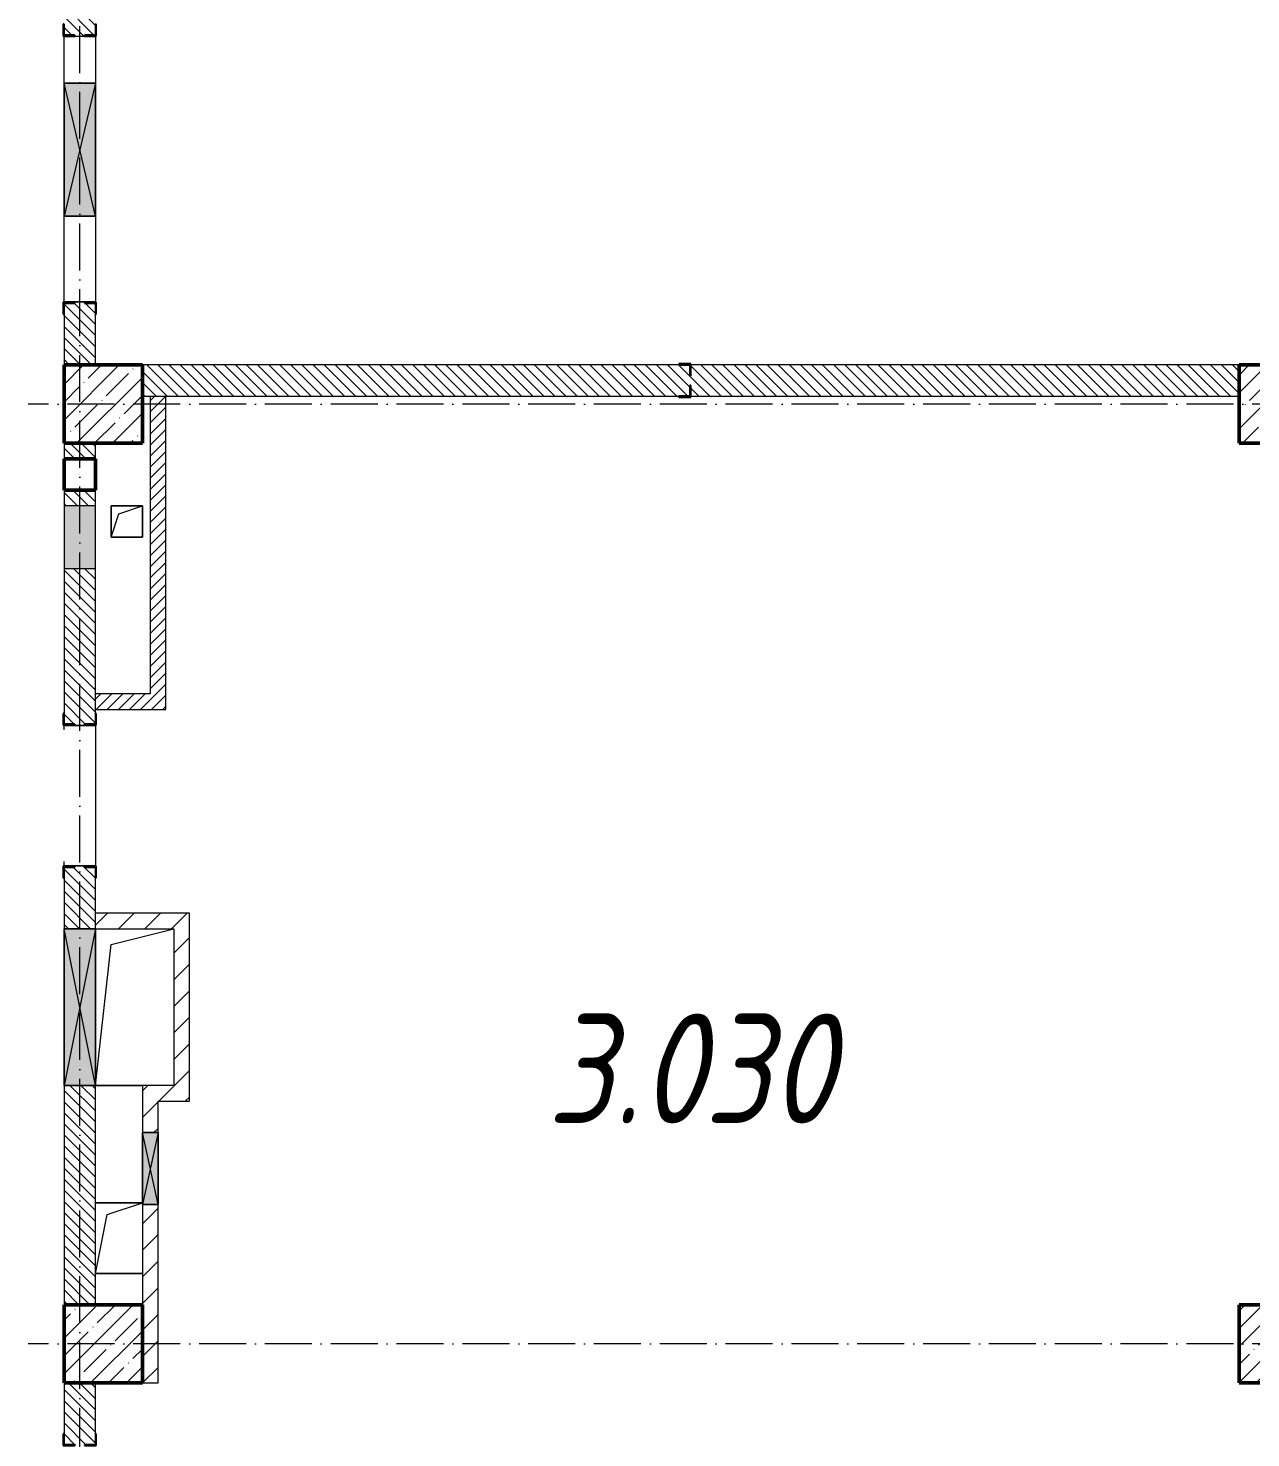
# Model space of a CAD drawing. Header units: millimetres. Extents: x -12989 to 629078, y -109036 to 555275.
# Drawn here: x 616531 to 624335, y -71785 to -62785 of the extents above; entities that cross this region are included whole.
import ezdxf

# ---------------------------------------------------------------- set-up
doc = ezdxf.new("R2010")
doc.units = ezdxf.units.MM
doc.linetypes.add('50_200_ШТРИХ_1Т_ш5_п1_п1_', pattern=[700, 500, -100, 0, -100])
for name, color, linetype, lineweight in [('A-DETL-GENF-OTLN', 7, 'Continuous', 9), ('A-FLOR-____-OTLN', 7, 'Continuous', 9), ('A-GENM-____-MCUT', 7, 'Continuous', 25), ('A-GENM-____-OTLN', 7, 'Continuous', 9), ('A-GENM-____-OTLN-1', 7, 'Continuous', 25), ('A-GLAZ-____-OTLN', 7, 'Continuous', 9), ('A-WALL-____-MCUT-3', 7, 'Continuous', 9), ('A-WALL-____-PATT-1', 7, 'Continuous', 9), ('A-WALL-FNSH-MCUT-1', 7, 'Continuous', 9), ('I-WALL-____-OTLN', 7, 'Continuous', 9), ('S-COLS-____-MCUT', 7, 'Continuous', 50), ('S-COLS-____-OTLN', 7, 'Continuous', 9), ('S-GRID-____-OTLN-1', 7, '50_200_ШТРИХ_1Т_ш5_п1_п1_', 9), ('Марки помещений', 7, 'Continuous', 9)]:
    doc.layers.add(name, color=color, linetype=linetype, lineweight=lineweight)
doc.styles.add('ISOCPEUR_I_2', font='isocpeui.ttf', dxfattribs={"width": 0.85, "height": 2.3})
pattern_1 = [(135, (523510.01, -90515.614), (-35.35534, -35.35534), [])]
pattern_2 = [(45, (523510.01, -90515.61), (-84.85281, 84.85281), [])]
pattern_3 = [(45, (523510.01, -90515.614), (-35.35534, 35.35534), [])]

# ---------------------------------------------------------------- blocks, each defined once
blk = doc.blocks.new('BSC_Колонна _Прямоугольная - 500х500-V31-АР1_План отверстий 3 этажа в осях 1-64_А-ГГ')
at = {"layer": 'S-COLS-____-OTLN'}
h = blk.add_hatch(dxfattribs=at)
h.set_pattern_fill('FP_68', color=256, style=0, pattern_type=2)
h.set_pattern_definition([(45, (-101000, -25331.04), (-114.04925, 114.04925), []), (45, (-100885.95, -25331.04), (-114.04925, 114.04925), [201.613, -40.323, 3.353, -36.97])])
h.paths.add_polyline_path([(-250, -250), (250, -250), (250, 250), (-250, 250)], flags=0)
at = {"layer": 'S-COLS-____-MCUT'}
for p, q in [((250, 250), (-250, 250)), ((-250, 250), (-250, -250)), ((250, -250), (250, 250)), ((-250, -250), (250, -250))]:
    blk.add_line(p, q, dxfattribs=at)
blk = doc.blocks.new('BSC_Колонна _Прямоугольная - 500х500-V32-АР1_План отверстий 3 этажа в осях 1-64_А-ГГ')
at = {"layer": 'S-COLS-____-OTLN'}
h = blk.add_hatch(dxfattribs=at)
h.set_pattern_fill('FP_69', color=256, style=0, pattern_type=2)
h.set_pattern_definition([(45, (-93500, -25331.04), (-114.04925, 114.04925), []), (45, (-93385.95, -25331.04), (-114.04925, 114.04925), [201.613, -40.323, 3.353, -36.97])])
h.paths.add_polyline_path([(-250, -250), (250, -250), (250, 250), (-250, 250)], flags=0)
at = {"layer": 'S-COLS-____-MCUT'}
for p, q in [((250, 250), (-250, 250)), ((-250, 250), (-250, -250)), ((250, -250), (250, 250)), ((-250, -250), (250, -250))]:
    blk.add_line(p, q, dxfattribs=at)
blk = doc.blocks.new('BSC_Колонна _Прямоугольная - 500х500-V37-АР1_План отверстий 3 этажа в осях 1-64_А-ГГ')
at = {"layer": 'S-COLS-____-OTLN'}
h = blk.add_hatch(dxfattribs=at)
h.set_pattern_fill('FP_74', color=256, style=0, pattern_type=2)
h.set_pattern_definition([(45, (-101000, -19331.04), (-114.04925, 114.04925), []), (45, (-100885.95, -19331.04), (-114.04925, 114.04925), [201.613, -40.323, 3.353, -36.97])])
h.paths.add_polyline_path([(-250, -250), (250, -250), (250, 250), (-250, 250)], flags=0)
at = {"layer": 'S-COLS-____-MCUT'}
for p, q in [((250, 250), (-250, 250)), ((-250, 250), (-250, -250)), ((250, -250), (250, 250)), ((-250, -250), (250, -250))]:
    blk.add_line(p, q, dxfattribs=at)
blk = doc.blocks.new('BSC_Колонна _Прямоугольная - 500х500-V38-АР1_План отверстий 3 этажа в осях 1-64_А-ГГ')
at = {"layer": 'S-COLS-____-OTLN'}
h = blk.add_hatch(dxfattribs=at)
h.set_pattern_fill('FP_75', color=256, style=0, pattern_type=2)
h.set_pattern_definition([(45, (-93500, -19331.04), (-114.04925, 114.04925), []), (45, (-93385.95, -19331.04), (-114.04925, 114.04925), [201.613, -40.323, 3.353, -36.97])])
h.paths.add_polyline_path([(-250, -250), (250, -250), (250, 250), (-250, 250)], flags=0)
at = {"layer": 'S-COLS-____-MCUT'}
for p, q in [((250, 250), (-250, 250)), ((-250, 250), (-250, -250)), ((250, -250), (250, 250)), ((-250, -250), (250, -250))]:
    blk.add_line(p, q, dxfattribs=at)
blk = doc.blocks.new('АР_Перемычка - АР_Перемычка-28586037-АР1_План отверстий 3 этажа в осях 1-64_А-ГГ')
at = {"layer": 'A-GENM-____-OTLN'}
blk.add_line((-250, -100), (-243, -100), dxfattribs=at)
blk = doc.blocks.new('154_Стойка_СКБ_Уголок - СМ-2480_200-28346303-АР1_План отверстий 3 этажа в осях 1-64_А-ГГ')
at = {"layer": 'A-GENM-____-MCUT'}
for p, q in [((125, 156), (125, 81)), ((200, 156), (125, 156)), ((131, 81), (131, 150)), ((131, 150), (200, 150)), ((200, 150), (200, 156)), ((125, 81), (131, 81)), ((131, 19), (125, 19)), ((125, 19), (125, -56)), ((131, -50), (131, 19)), ((125, -56), (200, -56)), ((200, -50), (131, -50)), ((200, -56), (200, -50))]:
    blk.add_line(p, q, dxfattribs=at)
blk = doc.blocks.new('Стойка_Влож_Полоса боковая - Полоса-28213942-АР1_План отверстий 3 этажа в осях 1-64_А-ГГ')
at = {"layer": 'A-GENM-____-OTLN'}
for p, q in [((-5, 60), (0, 60)), ((-5, -60), (-5, 60)), ((0, 31), (0, -31)), ((0, -60), (-5, -60))]:
    blk.add_line(p, q, dxfattribs=at)
blk = doc.blocks.new('Фахверк_СКБ_Уголок - 200_3960-28268576-АР1_План отверстий 3 этажа в осях 1-64_А-ГГ')
at = {"layer": 'A-GENM-____-MCUT'}
for p, q in [((200, 156), (125, 156)), ((125, 156), (125, 81)), ((131, 81), (131, 150)), ((131, 150), (200, 150)), ((200, 150), (200, 156)), ((125, 81), (131, 81)), ((131, 19), (125, 19)), ((125, 19), (125, -56)), ((131, -50), (131, 19)), ((125, -56), (200, -56)), ((200, -50), (131, -50)), ((200, -56), (200, -50))]:
    blk.add_line(p, q, dxfattribs=at)
blk = doc.blocks.new('Фахверк_СКБ_Уголок - 200_3550-28267367-АР1_План отверстий 3 этажа в осях 1-64_А-ГГ')
at = {"layer": 'A-GENM-____-MCUT'}
for p, q in [((200, 156), (125, 156)), ((125, 156), (125, 81)), ((131, 81), (131, 150)), ((131, 150), (200, 150)), ((200, 150), (200, 156)), ((125, 81), (131, 81)), ((131, 19), (125, 19)), ((125, 19), (125, -56)), ((131, -50), (131, 19)), ((125, -56), (200, -56)), ((200, -50), (131, -50)), ((200, -56), (200, -50))]:
    blk.add_line(p, q, dxfattribs=at)
blk = doc.blocks.new('AR_Отверстие Ниша - Лючок-35576413-АР1_План отверстий 3 этажа в осях 1-64_А-ГГ')
at = {"layer": 'A-GLAZ-____-OTLN'}
blk.add_hatch(color=256, dxfattribs=at).paths.add_polyline_path([(200, -100), (200, 100), (-200, 100), (-200, -100)], flags=0)
for p, q in [((200, 100), (-200, 100)), ((-200, 100), (-200, -100)), ((200, -100), (200, 100)), ((-200, -100), (200, -100))]:
    blk.add_line(p, q, dxfattribs=at)
blk = doc.blocks.new('AR_Отверстие прямоугольное _в плите_ - AR_Отверстие прямоугольное _в плите_-30458127-АР1_План отверстий 3 этажа в осях 1-64_А-ГГ')
at = {"layer": 'A-GENM-____-OTLN'}
for p, q in [((100, 100), (-100, 100)), ((-100, 100), (-100, -100)), ((-50, 50), (100, 100)), ((100, -100), (100, 100)), ((-100, -100), (-50, 50)), ((-100, -100), (100, -100))]:
    blk.add_line(p, q, dxfattribs=at)
blk = doc.blocks.new('AR_Отверстие прямоугольное _в плите_ - AR_Отверстие прямоугольное _в плите_-V187-АР1_План отверстий 3 этажа в осях 1-64_А-ГГ')
at = {"layer": 'A-GENM-____-OTLN'}
for p, q in [((150, 225), (-150, 225)), ((-75, 150), (150, 225)), ((-150, -225), (-75, 150)), ((-150, -225), (150, -225))]:
    blk.add_line(p, q, dxfattribs=at)
blk = doc.blocks.new('AR_Отверстие прямоугольное _в плите_ - AR_Отверстие прямоугольное _в плите_-30552728-АР1_План отверстий 3 этажа в осях 1-64_А-ГГ')
at = {"layer": 'A-GENM-____-OTLN'}
for p, q in [((-150, 400), (250, 500)), ((-250, -500), (-150, 400)), ((-250, -500), (50, -500))]:
    blk.add_line(p, q, dxfattribs=at)
blk = doc.blocks.new('BSC_Колонна _Прямоугольная1 - 200х200 _металл_-35216022-АР1_План отверстий 3 этажа в осях 1-64_А-ГГ')
at = {"layer": 'S-COLS-____-MCUT'}
for p, q in [((100, 100), (-100, 100)), ((-100, 100), (-100, -100)), ((100, -100), (100, 100)), ((-100, -100), (100, -100))]:
    blk.add_line(p, q, dxfattribs=at)
blk = doc.blocks.new('AR_Отверстие прямоугольное _в стене__БезПР - AR_Отверстие прямоугольное _в стене__БезПР-36899064-АР1_План отверстий 3 этажа в осях 1-64_А-ГГ')
at = {"layer": 'A-GLAZ-____-OTLN'}
blk.add_hatch(color=256, dxfattribs=at).paths.add_polyline_path([(500, 100), (-500, 100), (-500, -100), (500, -100)], flags=0)
at = {"layer": 'A-DETL-GENF-OTLN'}
for p, q in [((-500, -100), (-500, 100)), ((-500, 100), (500, 100)), ((500, 100), (-500, -100)), ((-500, 100), (500, -100)), ((500, 100), (-500, 100)), ((-500, 100), (-500, -100)), ((500, 100), (500, -100)), ((500, -100), (500, 100)), ((500, -100), (-500, -100)), ((-500, -100), (500, -100))]:
    blk.add_line(p, q, dxfattribs=at)
at = {"layer": 'A-GLAZ-____-OTLN'}
blk.add_line((500, 100), (-500, 100), dxfattribs=at)
blk = doc.blocks.new('AR_Отверстие прямоугольное _в стене_ - AR_Отверстие прямоугольное _в стене__ОВ-36961020-АР1_План отверстий 3 этажа в осях 1-64_А-ГГ')
at = {"layer": 'A-GLAZ-____-OTLN'}
blk.add_hatch(color=256, dxfattribs=at).paths.add_polyline_path([(230, -50), (230, 50), (-230, 50), (-230, -50)], flags=0)
at = {"layer": 'A-DETL-GENF-OTLN'}
for p, q in [((-230, -50), (-230, 50)), ((-230, 50), (230, 50)), ((230, 50), (-230, -50)), ((-230, 50), (230, -50)), ((230, 50), (-230, 50)), ((-230, 50), (-230, -50)), ((230, 50), (230, -50)), ((230, -50), (230, 50)), ((230, -50), (-230, -50)), ((-230, -50), (230, -50))]:
    blk.add_line(p, q, dxfattribs=at)
blk = doc.blocks.new('AR_Отверстие прямоугольное _в стене_ - AR_Отверстие прямоугольное _в стене__ОВ-36927705-АР1_План отверстий 3 этажа в осях 1-64_А-ГГ')
at = {"layer": 'A-GLAZ-____-OTLN'}
blk.add_hatch(color=256, dxfattribs=at).paths.add_polyline_path([(-425, 100), (-425, -100), (425, -100), (425, 100)], flags=0)
at = {"layer": 'A-DETL-GENF-OTLN'}
for p, q in [((-425, -100), (-425, 100)), ((-425, 100), (425, 100)), ((425, 100), (-425, -100)), ((-425, 100), (425, -100)), ((425, 100), (-425, 100)), ((-425, 100), (-425, -100)), ((425, 100), (425, -100)), ((425, -100), (425, 100)), ((425, -100), (-425, -100)), ((-425, -100), (425, -100))]:
    blk.add_line(p, q, dxfattribs=at)
blk = doc.blocks.new('3эт')
at = {"layer": 'S-GRID-____-OTLN-1', "color": 251, "ltscale": 0.6, "true_color": 0x636466}
for p, q in [((377120.7, -91346.1), (377120.7, -36982.5)), ((387845.1, -61532.4), (376792, -61532.4)), ((387845.1, -67532.4), (376792, -67532.4))]:
    blk.add_line(p, q, dxfattribs=at)

msp = doc.modelspace()

# ---------------------------------------------------------------- hatches: boundary and pattern name
at = {"layer": 'A-WALL-____-PATT-1'}
h = msp.add_hatch(dxfattribs=at)
h.set_pattern_fill('FP_6', color=256, style=0, pattern_type=2)
h.set_pattern_definition(pattern_1)
h.paths.add_polyline_path([(616920.0077, -64934.5723), (616960.0077, -64934.5723), (616960.0077, -64540.5723), (616891.0077, -64540.5723), (616891.0077, -64534.5723), (616829.0077, -64534.5723), (616829.0077, -64540.5723), (616760.0077, -64540.5723), (616760.0077, -64934.5723), (616800.0077, -64934.5723)], flags=0)
h.paths.add_polyline_path([(616829.0077, -62834.5723), (616891.0077, -62834.5723), (616891.0077, -62828.5723), (616960.0077, -62828.5723), (616960.0077, -62434.5723), (616760.0077, -62434.5723), (616760.0077, -62828.5723), (616829.0077, -62828.5723)], flags=0)
h = msp.add_hatch(dxfattribs=at)
h.set_pattern_fill('FP_6', color=256, style=0, pattern_type=2)
h.set_pattern_definition(pattern_1)
h.paths.add_polyline_path([(624260.0077, -65134.5723), (624260.0077, -64934.5723), (620760.0077, -64934.5723), (620760.0077, -65003.5723), (620754.0077, -65003.5723), (620754.0077, -64934.5723), (617260.0077, -64934.5723), (617260.0077, -65134.5723), (620754.0077, -65134.5723), (620754.0077, -65065.5723), (620760.0077, -65065.5723), (620760.0077, -65134.5723), (624241.7952, -65134.5723)], flags=0)
h = msp.add_hatch(dxfattribs=at)
h.set_pattern_fill('FP_5', color=256, style=0, pattern_type=2)
h.set_pattern_definition(pattern_3)
h.paths.add_polyline_path([(617410.0077, -67134.5723), (617410.0077, -65134.5723), (617310.0077, -65134.5723), (617310.0077, -67134.5723)], flags=0)
h = msp.add_hatch(dxfattribs=at)
h.set_pattern_fill('FP_6', color=256, style=0, pattern_type=2)
h.set_pattern_definition(pattern_1)
h.paths.add_polyline_path([(616760.0077, -70934.5723), (616960.0077, -70934.5723), (616960.0077, -69534.5723), (616760.0077, -69534.5723)], flags=0)
h.paths.add_polyline_path([(616760.0077, -68534.5723), (616960.0077, -68534.5723), (616960.0077, -68140.5723), (616891.0077, -68140.5723), (616891.0077, -68134.5723), (616829.0077, -68134.5723), (616829.0077, -68140.5723), (616760.0077, -68140.5723), (616760.0077, -68209.5723)], flags=0)
h.paths.add_polyline_path([(616891.0077, -67234.5723), (616891.0077, -67228.5723), (616960.0077, -67228.5723), (616960.0077, -66234.5723), (616760.0077, -66234.5723), (616760.0077, -67228.5723), (616829.0077, -67228.5723), (616829.0077, -67234.5723)], flags=0)
h.paths.add_polyline_path([(616804.4521, -65834.5723), (616960.0077, -65834.5723), (616960.0077, -65734.5723), (616760.0077, -65734.5723), (616760.0077, -65834.5723)], flags=0)
h.paths.add_polyline_path([(616960.0077, -65534.5723), (616960.0077, -65434.5723), (616760.0077, -65434.5723), (616760.0077, -65534.5723), (616771.1188, -65534.5723)], flags=0)
h = msp.add_hatch(dxfattribs=at)
h.set_pattern_fill('FP_5', color=256, style=0, pattern_type=2)
h.set_pattern_definition(pattern_3)
h.paths.add_polyline_path([(616960.0077, -67134.5723), (617310.0077, -67134.5723), (617310.0077, -67034.5723), (616960.0077, -67034.5723)], flags=0)
h = msp.add_hatch(dxfattribs=at)
h.set_pattern_fill('FP_4', color=256, style=0, pattern_type=2)
h.set_pattern_definition(pattern_2)
h.paths.add_polyline_path([(617460.0077, -68534.5723), (617560.0077, -68534.5723), (617560.0077, -68434.5723), (616960.0077, -68434.5723), (616960.0077, -68534.5723), (617171.938, -68534.5723)], flags=0)
h = msp.add_hatch(dxfattribs=at)
h.set_pattern_fill('FP_4', color=256, style=0, pattern_type=2)
h.set_pattern_definition(pattern_2)
h.paths.add_polyline_path([(617560.0077, -69634.5723), (617560.0077, -68534.5723), (617460.0077, -68534.5723), (617460.0077, -69634.5723)], flags=0)
h = msp.add_hatch(dxfattribs=at)
h.set_pattern_fill('FP_4', color=256, style=0, pattern_type=2)
h.set_pattern_definition(pattern_2)
h.paths.add_polyline_path([(617360.0077, -69634.5723), (617460.0077, -69634.5723), (617460.0077, -69534.5723), (617260.0077, -69534.5723), (617260.0077, -69634.5723)], flags=0)
h = msp.add_hatch(dxfattribs=at)
h.set_pattern_fill('FP_4', color=256, style=0, pattern_type=2)
h.set_pattern_definition(pattern_2)
h.paths.add_polyline_path([(617360.0077, -71434.5723), (617360.0077, -70294.5723), (617260.0077, -70294.5723), (617260.0077, -71434.5723)], flags=0)
h.paths.add_polyline_path([(617360.0077, -69834.5723), (617360.0077, -69634.5723), (617260.0077, -69634.5723), (617260.0077, -69834.5723)], flags=0)
h = msp.add_hatch(dxfattribs=at)
h.set_pattern_fill('FP_6', color=256, style=0, pattern_type=2)
h.set_pattern_definition(pattern_1)
h.paths.add_polyline_path([(616960.0077, -73934.5723), (616960.0077, -73540.5723), (616891.0077, -73540.5723), (616891.0077, -73534.5723), (616829.0077, -73534.5723), (616829.0077, -73540.5723), (616760.0077, -73540.5723), (616760.0077, -73934.5723), (616920.0077, -73934.5723)], flags=0)
h.paths.add_polyline_path([(616829.0077, -71834.5723), (616891.0077, -71834.5723), (616891.0077, -71828.5723), (616960.0077, -71828.5723), (616960.0077, -71434.5723), (616760.0077, -71434.5723), (616760.0077, -71828.5723), (616829.0077, -71828.5723)], flags=0)

# ---------------------------------------------------------------- linework, layer by layer
at = {"layer": 'A-FLOR-____-OTLN'}
for p, q in [((617060.0077, -65834.5723), (617260.0077, -65834.5723)), ((617060.0077, -66034.5723), (617060.0077, -65834.5723)), ((617260.0077, -65834.5723), (617260.0077, -66034.5723)), ((617260.0077, -66034.5723), (617060.0077, -66034.5723)), ((617260.0077, -69534.5723), (616960.0077, -69534.5723)), ((616960.0077, -70284.5723), (617260.0077, -70284.5723)), ((617260.0077, -70734.5723), (616960.0077, -70734.5723))]:
    msp.add_line(p, q, dxfattribs=at)
at = {"layer": 'A-WALL-____-MCUT-3'}
for p, q in [((616829.0077, -62834.5723), (616891.0077, -62834.5723)), ((616760.0077, -64609.5723), (616760.0077, -64934.5723)), ((616960.0077, -64934.5723), (616960.0077, -64609.5723)), ((620685.0077, -64934.5723), (617260.0077, -64934.5723)), ((624260.0077, -64934.5723), (620760.0077, -64934.5723)), ((617260.0077, -65134.5723), (620685.0077, -65134.5723)), ((620760.0077, -65134.5723), (624260.0077, -65134.5723)), ((616760.0077, -65434.5723), (616760.0077, -65534.5723)), ((616960.0077, -65534.5723), (616960.0077, -65434.5723)), ((616760.0077, -65734.5723), (616760.0077, -65834.5723)), ((616960.0077, -65834.5723), (616960.0077, -65734.5723)), ((616760.0077, -66234.5723), (616760.0077, -67159.5723)), ((616960.0077, -67159.5723), (616960.0077, -66234.5723)), ((616760.0077, -68209.5723), (616760.0077, -68534.5723)), ((616960.0077, -68534.5723), (616960.0077, -68209.5723)), ((616760.0077, -69534.5723), (616760.0077, -70934.5723)), ((616960.0077, -70934.5723), (616960.0077, -69534.5723)), ((616760.0077, -71434.5723), (616760.0077, -71759.5723)), ((616960.0077, -71759.5723), (616960.0077, -71434.5723))]:
    msp.add_line(p, q, dxfattribs=at)
at = {"layer": 'A-WALL-FNSH-MCUT-1'}
for p, q in [((617310.0077, -65134.5723), (617310.0077, -67034.5723)), ((617410.0077, -67134.5723), (617410.0077, -65134.5723)), ((617310.0077, -67034.5723), (616960.0077, -67034.5723)), ((616960.0077, -67134.5723), (617410.0077, -67134.5723)), ((617560.0077, -68434.5723), (616960.0077, -68434.5723)), ((617560.0077, -69634.5723), (617560.0077, -68434.5723)), ((616960.0077, -68534.5723), (617460.0077, -68534.5723)), ((617460.0077, -68534.5723), (617460.0077, -69534.5723)), ((617460.0077, -69534.5723), (617260.0077, -69534.5723)), ((617260.0077, -69534.5723), (617260.0077, -69834.5723)), ((617360.0077, -69634.5723), (617560.0077, -69634.5723)), ((617360.0077, -69834.5723), (617360.0077, -69634.5723)), ((617260.0077, -70294.5723), (617260.0077, -70934.5723)), ((617360.0077, -71434.5723), (617360.0077, -70294.5723)), ((617260.0077, -71434.5723), (617360.0077, -71434.5723))]:
    msp.add_line(p, q, dxfattribs=at)
at = {"layer": 'I-WALL-____-OTLN'}
for p, q in [((616760.0077, -63134.5723), (616760.0077, -62834.5723)), ((616960.0077, -62834.5723), (616960.0077, -63134.5723)), ((616760.0077, -64534.5723), (616760.0077, -63984.5723)), ((616960.0077, -63984.5723), (616960.0077, -64534.5723)), ((616760.0077, -67264.5723), (616760.0077, -67234.5723)), ((616960.0077, -67234.5723), (616960.0077, -68134.5723)), ((616760.0077, -68134.5723), (616760.0077, -68104.5723))]:
    msp.add_line(p, q, dxfattribs=at)

# ---------------------------------------------------------------- block references
msp.add_blockref('3эт', (239739.3002, -3652.1582))
at = {"layer": 'A-GENM-____-OTLN'}
for name, p, rotation in [('Стойка_Влож_Полоса боковая - Полоса-28213942-АР1_План отверстий 3 этажа в осях 1-64_А-ГГ', (616860.0077, -64534.5723), 269.9999999999999), ('Стойка_Влож_Полоса боковая - Полоса-28213942-АР1_План отверстий 3 этажа в осях 1-64_А-ГГ', (616860.0077, -67234.5723), 89.99999999999991), ('Стойка_Влож_Полоса боковая - Полоса-28213942-АР1_План отверстий 3 этажа в осях 1-64_А-ГГ', (616860.0077, -68134.5723), 269.9999999999999), ('АР_Перемычка - АР_Перемычка-28586037-АР1_План отверстий 3 этажа в осях 1-64_А-ГГ', (616860.0077, -68134.5723), 89.9999999999999)]:
    msp.add_blockref(name, p, dxfattribs=dict(at, rotation=rotation))
for name, p in [('AR_Отверстие прямоугольное _в плите_ - AR_Отверстие прямоугольное _в плите_-30458127-АР1_План отверстий 3 этажа в осях 1-64_А-ГГ', (617160.0077, -65934.5723)), ('AR_Отверстие прямоугольное _в плите_ - AR_Отверстие прямоугольное _в плите_-30552728-АР1_План отверстий 3 этажа в осях 1-64_А-ГГ', (617210.0077, -69034.5723)), ('AR_Отверстие прямоугольное _в плите_ - AR_Отверстие прямоугольное _в плите_-V187-АР1_План отверстий 3 этажа в осях 1-64_А-ГГ', (617110.0077, -70509.5723))]:
    msp.add_blockref(name, p, dxfattribs=at)
at = {"layer": 'A-GENM-____-OTLN-1'}
for name, p, rotation in [('Фахверк_СКБ_Уголок - 200_3960-28268576-АР1_План отверстий 3 этажа в осях 1-64_А-ГГ', (616910.0077, -62959.5723), 89.9999999999999), ('154_Стойка_СКБ_Уголок - СМ-2480_200-28346303-АР1_План отверстий 3 этажа в осях 1-64_А-ГГ', (616810.0077, -64409.5723), 269.9999999999999), ('Фахверк_СКБ_Уголок - 200_3550-28267367-АР1_План отверстий 3 этажа в осях 1-64_А-ГГ', (620885.0077, -64984.5723), 180), ('154_Стойка_СКБ_Уголок - СМ-2480_200-28346303-АР1_План отверстий 3 этажа в осях 1-64_А-ГГ', (616910.0077, -67359.5723), 89.9999999999999), ('154_Стойка_СКБ_Уголок - СМ-2480_200-28346303-АР1_План отверстий 3 этажа в осях 1-64_А-ГГ', (616810.0077, -68009.5723), 269.9999999999999), ('Фахверк_СКБ_Уголок - 200_3960-28268576-АР1_План отверстий 3 этажа в осях 1-64_А-ГГ', (616910.0077, -71959.5723), 89.9999999999999)]:
    msp.add_blockref(name, p, dxfattribs=dict(at, rotation=rotation))
at = {"layer": 'A-GLAZ-____-OTLN'}
for name, p, rotation in [('AR_Отверстие прямоугольное _в стене_ - AR_Отверстие прямоугольное _в стене__ОВ-36927705-АР1_План отверстий 3 этажа в осях 1-64_А-ГГ', (616860.0077, -63559.5723), 269.9999999999999), ('AR_Отверстие Ниша - Лючок-35576413-АР1_План отверстий 3 этажа в осях 1-64_А-ГГ', (616860.0077, -66034.5723), 269.9999999999999), ('AR_Отверстие прямоугольное _в стене__БезПР - AR_Отверстие прямоугольное _в стене__БезПР-36899064-АР1_План отверстий 3 этажа в осях 1-64_А-ГГ', (616860.0077, -69034.5723), 269.9999999999999), ('AR_Отверстие прямоугольное _в стене_ - AR_Отверстие прямоугольное _в стене__ОВ-36961020-АР1_План отверстий 3 этажа в осях 1-64_А-ГГ', (617310.0077, -70064.5723), 270)]:
    msp.add_blockref(name, p, dxfattribs=dict(at, rotation=rotation))
at = {"layer": 'S-COLS-____-OTLN'}
for name, p in [('BSC_Колонна _Прямоугольная - 500х500-V32-АР1_План отверстий 3 этажа в осях 1-64_А-ГГ', (617010.0077, -65184.5723)), ('BSC_Колонна _Прямоугольная - 500х500-V31-АР1_План отверстий 3 этажа в осях 1-64_А-ГГ', (624510.0077, -65184.5723)), ('BSC_Колонна _Прямоугольная - 500х500-V38-АР1_План отверстий 3 этажа в осях 1-64_А-ГГ', (617010.0077, -71184.5723)), ('BSC_Колонна _Прямоугольная - 500х500-V37-АР1_План отверстий 3 этажа в осях 1-64_А-ГГ', (624510.0077, -71184.5723))]:
    msp.add_blockref(name, p, dxfattribs=at)
at = {"layer": 'S-COLS-____-OTLN', "rotation": 270.0000000000001}
msp.add_blockref('BSC_Колонна _Прямоугольная1 - 200х200 _металл_-35216022-АР1_План отверстий 3 этажа в осях 1-64_А-ГГ', (616860.0077, -65634.5723), dxfattribs=at)

# ---------------------------------------------------------------- texts
at = {"layer": 'Марки помещений', "insert": (619844.1272, -69076.4583), "char_height": 700, "width": 785.65375, "attachment_point": 1, "style": 'ISOCPEUR_I_2'}
msp.add_mtext('3.030', dxfattribs=at)

doc.saveas('drawing.dxf')
